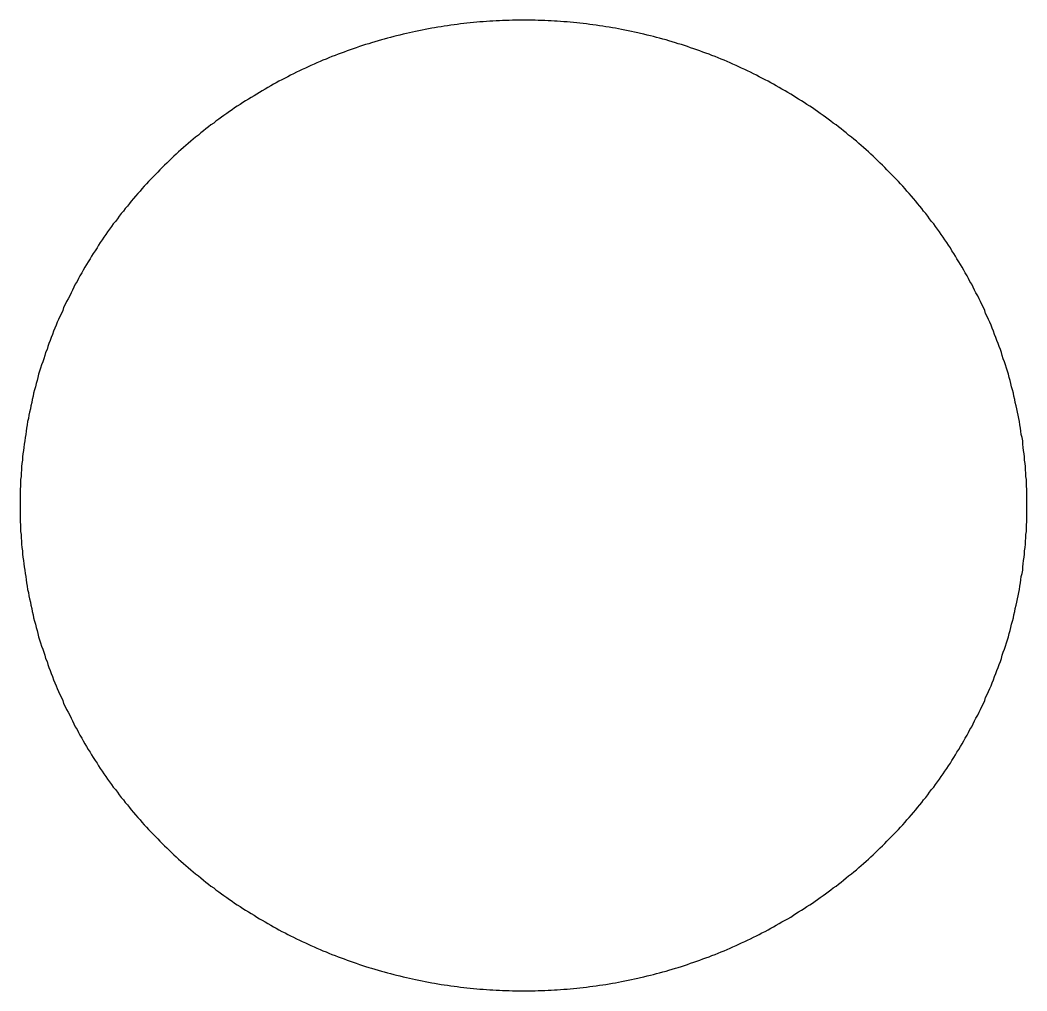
# Model space of a CAD drawing. Extents: x 4511820 to 5180432, y -1526536 to -944957.
# Drawn here: x 5013706.24 to 5013724.43, y -1423206.76 to -1423189.23 of the extents above; entities that cross this region are included whole.
import ezdxf

# ---------------------------------------------------------------- set-up
doc = ezdxf.new("R2010")
doc.units = 0
doc.header["$MEASUREMENT"] = 0
doc.layers.add('Z-Kúrenie', color=101, linetype='CONTINUOUS')

msp = doc.modelspace()

# ---------------------------------------------------------------- linework, layer by layer
at = {"layer": 'Z-Kúrenie'}
for points in [[(5013724.432, -1423197.993, 0), (5013724.432, -1423197.934, 0), (5013724.432, -1423197.876, 0), (5013724.432, -1423197.817, 0), (5013724.432, -1423197.759, 0), (5013724.432, -1423197.7, 0), (5013724.423, -1423197.642, 0), (5013724.423, -1423197.583, 0), (5013724.423, -1423197.525, 0), (5013724.415, -1423197.467, 0), (5013724.415, -1423197.408, 0), (5013724.407, -1423197.35, 0), (5013724.407, -1423197.291, 0), (5013724.398, -1423197.233, 0), (5013724.39, -1423197.175, 0), (5013724.39, -1423197.116, 0), (5013724.381, -1423197.058, 0), (5013724.373, -1423197, 0), (5013724.365, -1423196.942, 0), (5013724.356, -1423196.883, 0), (5013724.356, -1423196.825, 0), (5013724.348, -1423196.767, 0), (5013724.331, -1423196.709, 0), (5013724.323, -1423196.651, 0), (5013724.315, -1423196.594, 0), (5013724.306, -1423196.536, 0), (5013724.298, -1423196.478, 0), (5013724.289, -1423196.42, 0), (5013724.273, -1423196.363, 0), (5013724.264, -1423196.305, 0), (5013724.248, -1423196.248, 0), (5013724.239, -1423196.19, 0), (5013724.222, -1423196.133, 0), (5013724.214, -1423196.076, 0), (5013724.197, -1423196.019, 0), (5013724.189, -1423195.962, 0), (5013724.172, -1423195.905, 0), (5013724.156, -1423195.848, 0), (5013724.139, -1423195.791, 0), (5013724.13, -1423195.735, 0), (5013724.114, -1423195.678, 0), (5013724.097, -1423195.622, 0), (5013724.08, -1423195.566, 0), (5013724.063, -1423195.51, 0), (5013724.047, -1423195.454, 0), (5013724.03, -1423195.398, 0), (5013724.005, -1423195.342, 0), (5013723.988, -1423195.286, 0), (5013723.971, -1423195.231, 0), (5013723.955, -1423195.176, 0), (5013723.93, -1423195.12, 0), (5013723.913, -1423195.065, 0), (5013723.888, -1423195.01, 0), (5013723.871, -1423194.956, 0), (5013723.846, -1423194.901, 0), (5013723.829, -1423194.846, 0), (5013723.804, -1423194.792, 0), (5013723.787, -1423194.738, 0), (5013723.762, -1423194.684, 0), (5013723.737, -1423194.63, 0), (5013723.712, -1423194.576, 0), (5013723.687, -1423194.523, 0), (5013723.67, -1423194.469, 0), (5013723.645, -1423194.416, 0), (5013723.62, -1423194.363, 0), (5013723.595, -1423194.31, 0), (5013723.57, -1423194.257, 0), (5013723.545, -1423194.205, 0), (5013723.511, -1423194.152, 0), (5013723.486, -1423194.1, 0), (5013723.461, -1423194.048, 0), (5013723.436, -1423193.996, 0), (5013723.402, -1423193.945, 0), (5013723.377, -1423193.893, 0), (5013723.352, -1423193.842, 0), (5013723.319, -1423193.791, 0), (5013723.294, -1423193.74, 0), (5013723.26, -1423193.689, 0), (5013723.235, -1423193.639, 0), (5013723.201, -1423193.589, 0), (5013723.168, -1423193.539, 0), (5013723.143, -1423193.489, 0), (5013723.109, -1423193.439, 0), (5013723.076, -1423193.39, 0), (5013723.051, -1423193.34, 0), (5013723.017, -1423193.291, 0), (5013722.984, -1423193.243, 0), (5013722.95, -1423193.194, 0), (5013722.917, -1423193.146, 0), (5013722.883, -1423193.098, 0), (5013722.85, -1423193.05, 0), (5013722.817, -1423193.002, 0), (5013722.783, -1423192.954, 0), (5013722.75, -1423192.907, 0), (5013722.708, -1423192.86, 0), (5013722.674, -1423192.813, 0), (5013722.641, -1423192.767, 0), (5013722.607, -1423192.721, 0), (5013722.565, -1423192.675, 0), (5013722.532, -1423192.629, 0), (5013722.499, -1423192.583, 0), (5013722.457, -1423192.538, 0), (5013722.423, -1423192.493, 0), (5013722.381, -1423192.448, 0), (5013722.348, -1423192.403, 0), (5013722.306, -1423192.359, 0), (5013722.264, -1423192.315, 0), (5013722.231, -1423192.271, 0), (5013722.189, -1423192.227, 0), (5013722.147, -1423192.184, 0), (5013722.114, -1423192.141, 0), (5013722.072, -1423192.098, 0), (5013722.03, -1423192.056, 0), (5013721.988, -1423192.014, 0), (5013721.946, -1423191.972, 0), (5013721.904, -1423191.93, 0), (5013721.863, -1423191.888, 0), (5013721.821, -1423191.847, 0), (5013721.779, -1423191.806, 0), (5013721.737, -1423191.766, 0), (5013721.695, -1423191.725, 0), (5013721.653, -1423191.685, 0), (5013721.611, -1423191.646, 0), (5013721.57, -1423191.606, 0), (5013721.528, -1423191.567, 0), (5013721.478, -1423191.528, 0), (5013721.436, -1423191.489, 0), (5013721.394, -1423191.451, 0), (5013721.352, -1423191.413, 0), (5013721.302, -1423191.375, 0), (5013721.26, -1423191.338, 0), (5013721.21, -1423191.301, 0), (5013721.168, -1423191.264, 0), (5013721.118, -1423191.227, 0), (5013721.076, -1423191.191, 0), (5013721.026, -1423191.155, 0), (5013720.984, -1423191.119, 0), (5013720.934, -1423191.084, 0), (5013720.892, -1423191.049, 0), (5013720.842, -1423191.014, 0), (5013720.791, -1423190.98, 0), (5013720.75, -1423190.945, 0), (5013720.699, -1423190.912, 0), (5013720.649, -1423190.878, 0), (5013720.607, -1423190.845, 0), (5013720.557, -1423190.812, 0), (5013720.507, -1423190.779, 0), (5013720.457, -1423190.747, 0), (5013720.406, -1423190.715, 0), (5013720.356, -1423190.683, 0), (5013720.306, -1423190.652, 0), (5013720.256, -1423190.621, 0), (5013720.214, -1423190.59, 0), (5013720.164, -1423190.56, 0), (5013720.113, -1423190.53, 0), (5013720.063, -1423190.5, 0), (5013720.005, -1423190.47, 0), (5013719.954, -1423190.441, 0), (5013719.904, -1423190.412, 0), (5013719.854, -1423190.384, 0), (5013719.804, -1423190.356, 0), (5013719.754, -1423190.328, 0), (5013719.703, -1423190.301, 0), (5013719.645, -1423190.273, 0), (5013719.595, -1423190.247, 0), (5013719.544, -1423190.22, 0), (5013719.494, -1423190.194, 0), (5013719.436, -1423190.168, 0), (5013719.385, -1423190.143, 0), (5013719.335, -1423190.118, 0), (5013719.277, -1423190.093, 0), (5013719.226, -1423190.068, 0), (5013719.176, -1423190.044, 0), (5013719.118, -1423190.02, 0), (5013719.067, -1423189.997, 0), (5013719.017, -1423189.974, 0), (5013718.959, -1423189.951, 0), (5013718.908, -1423189.929, 0), (5013718.85, -1423189.906, 0), (5013718.8, -1423189.885, 0), (5013718.741, -1423189.863, 0), (5013718.691, -1423189.842, 0), (5013718.632, -1423189.822, 0), (5013718.574, -1423189.801, 0), (5013718.523, -1423189.781, 0), (5013718.465, -1423189.761, 0), (5013718.415, -1423189.742, 0), (5013718.356, -1423189.723, 0), (5013718.298, -1423189.704, 0), (5013718.247, -1423189.686, 0), (5013718.189, -1423189.668, 0), (5013718.13, -1423189.651, 0), (5013718.08, -1423189.633, 0), (5013718.021, -1423189.616, 0), (5013717.963, -1423189.6, 0), (5013717.913, -1423189.584, 0), (5013717.854, -1423189.568, 0), (5013717.795, -1423189.552, 0), (5013717.737, -1423189.537, 0), (5013717.687, -1423189.522, 0), (5013717.628, -1423189.508, 0), (5013717.569, -1423189.494, 0), (5013717.511, -1423189.48, 0), (5013717.452, -1423189.467, 0), (5013717.402, -1423189.454, 0), (5013717.344, -1423189.441, 0), (5013717.285, -1423189.429, 0), (5013717.226, -1423189.417, 0), (5013717.168, -1423189.405, 0), (5013717.109, -1423189.394, 0), (5013717.051, -1423189.383, 0), (5013717, -1423189.373, 0), (5013716.942, -1423189.363, 0), (5013716.883, -1423189.353, 0), (5013716.825, -1423189.344, 0), (5013716.766, -1423189.334, 0), (5013716.707, -1423189.326, 0), (5013716.649, -1423189.317, 0), (5013716.59, -1423189.309, 0), (5013716.532, -1423189.302, 0), (5013716.473, -1423189.295, 0), (5013716.415, -1423189.288, 0), (5013716.356, -1423189.281, 0), (5013716.297, -1423189.275, 0), (5013716.239, -1423189.269, 0), (5013716.18, -1423189.264, 0), (5013716.122, -1423189.259, 0), (5013716.063, -1423189.254, 0), (5013716.005, -1423189.25, 0), (5013715.946, -1423189.246, 0), (5013715.896, -1423189.242, 0), (5013715.837, -1423189.239, 0), (5013715.779, -1423189.236, 0), (5013715.72, -1423189.233, 0), (5013715.661, -1423189.231, 0), (5013715.603, -1423189.229, 0), (5013715.544, -1423189.228, 0), (5013715.486, -1423189.227, 0), (5013715.427, -1423189.226, 0), (5013715.369, -1423189.226, 0), (5013715.31, -1423189.226, 0), (5013715.251, -1423189.226, 0), (5013715.193, -1423189.227, 0), (5013715.134, -1423189.228, 0), (5013715.076, -1423189.229, 0), (5013715.017, -1423189.231, 0), (5013714.958, -1423189.233, 0), (5013714.9, -1423189.236, 0), (5013714.841, -1423189.239, 0), (5013714.783, -1423189.242, 0), (5013714.724, -1423189.246, 0), (5013714.666, -1423189.25, 0), (5013714.607, -1423189.254, 0), (5013714.548, -1423189.259, 0), (5013714.49, -1423189.264, 0), (5013714.431, -1423189.269, 0), (5013714.373, -1423189.275, 0), (5013714.314, -1423189.281, 0), (5013714.256, -1423189.288, 0), (5013714.197, -1423189.295, 0), (5013714.138, -1423189.302, 0), (5013714.08, -1423189.309, 0), (5013714.021, -1423189.317, 0), (5013713.963, -1423189.326, 0), (5013713.904, -1423189.334, 0), (5013713.845, -1423189.344, 0), (5013713.787, -1423189.353, 0), (5013713.728, -1423189.363, 0), (5013713.678, -1423189.373, 0), (5013713.62, -1423189.383, 0), (5013713.561, -1423189.394, 0), (5013713.502, -1423189.405, 0), (5013713.444, -1423189.417, 0), (5013713.385, -1423189.429, 0), (5013713.327, -1423189.441, 0), (5013713.276, -1423189.454, 0), (5013713.218, -1423189.467, 0), (5013713.159, -1423189.48, 0), (5013713.101, -1423189.494, 0), (5013713.042, -1423189.508, 0), (5013712.992, -1423189.522, 0), (5013712.933, -1423189.537, 0), (5013712.875, -1423189.552, 0), (5013712.816, -1423189.568, 0), (5013712.766, -1423189.584, 0), (5013712.707, -1423189.6, 0), (5013712.649, -1423189.616, 0), (5013712.59, -1423189.633, 0), (5013712.54, -1423189.651, 0), (5013712.481, -1423189.668, 0), (5013712.423, -1423189.686, 0), (5013712.373, -1423189.704, 0), (5013712.314, -1423189.723, 0), (5013712.255, -1423189.742, 0), (5013712.205, -1423189.761, 0), (5013712.147, -1423189.781, 0), (5013712.096, -1423189.801, 0), (5013712.038, -1423189.822, 0), (5013711.988, -1423189.842, 0), (5013711.929, -1423189.863, 0), (5013711.87, -1423189.885, 0), (5013711.82, -1423189.906, 0), (5013711.77, -1423189.929, 0), (5013711.711, -1423189.951, 0), (5013711.661, -1423189.974, 0), (5013711.603, -1423189.997, 0), (5013711.552, -1423190.02, 0), (5013711.494, -1423190.044, 0), (5013711.444, -1423190.068, 0), (5013711.393, -1423190.093, 0), (5013711.335, -1423190.118, 0), (5013711.285, -1423190.143, 0), (5013711.234, -1423190.168, 0), (5013711.176, -1423190.194, 0), (5013711.126, -1423190.22, 0), (5013711.075, -1423190.247, 0), (5013711.025, -1423190.273, 0), (5013710.967, -1423190.301, 0), (5013710.916, -1423190.328, 0), (5013710.866, -1423190.356, 0), (5013710.816, -1423190.384, 0), (5013710.766, -1423190.412, 0), (5013710.716, -1423190.441, 0), (5013710.665, -1423190.47, 0), (5013710.615, -1423190.5, 0), (5013710.565, -1423190.53, 0), (5013710.515, -1423190.56, 0), (5013710.465, -1423190.59, 0), (5013710.414, -1423190.621, 0), (5013710.364, -1423190.652, 0), (5013710.314, -1423190.683, 0), (5013710.264, -1423190.715, 0), (5013710.214, -1423190.747, 0), (5013710.163, -1423190.779, 0), (5013710.113, -1423190.812, 0), (5013710.071, -1423190.845, 0), (5013710.021, -1423190.878, 0), (5013709.971, -1423190.912, 0), (5013709.921, -1423190.945, 0), (5013709.879, -1423190.98, 0), (5013709.829, -1423191.014, 0), (5013709.778, -1423191.049, 0), (5013709.736, -1423191.084, 0), (5013709.686, -1423191.119, 0), (5013709.644, -1423191.155, 0), (5013709.594, -1423191.191, 0), (5013709.552, -1423191.227, 0), (5013709.502, -1423191.264, 0), (5013709.46, -1423191.301, 0), (5013709.41, -1423191.338, 0), (5013709.368, -1423191.375, 0), (5013709.326, -1423191.413, 0), (5013709.276, -1423191.451, 0), (5013709.234, -1423191.489, 0), (5013709.193, -1423191.528, 0), (5013709.142, -1423191.567, 0), (5013709.1, -1423191.606, 0), (5013709.059, -1423191.646, 0), (5013709.017, -1423191.685, 0), (5013708.975, -1423191.725, 0), (5013708.933, -1423191.766, 0), (5013708.891, -1423191.806, 0), (5013708.849, -1423191.847, 0), (5013708.808, -1423191.888, 0), (5013708.766, -1423191.93, 0), (5013708.724, -1423191.972, 0), (5013708.682, -1423192.014, 0), (5013708.64, -1423192.056, 0), (5013708.598, -1423192.098, 0), (5013708.557, -1423192.141, 0), (5013708.523, -1423192.184, 0), (5013708.481, -1423192.227, 0), (5013708.439, -1423192.271, 0), (5013708.406, -1423192.315, 0), (5013708.364, -1423192.359, 0), (5013708.322, -1423192.403, 0), (5013708.289, -1423192.448, 0), (5013708.247, -1423192.493, 0), (5013708.213, -1423192.538, 0), (5013708.18, -1423192.583, 0), (5013708.138, -1423192.629, 0), (5013708.105, -1423192.675, 0), (5013708.063, -1423192.721, 0), (5013708.029, -1423192.767, 0), (5013707.996, -1423192.813, 0), (5013707.962, -1423192.86, 0), (5013707.921, -1423192.907, 0), (5013707.887, -1423192.954, 0), (5013707.854, -1423193.002, 0), (5013707.82, -1423193.05, 0), (5013707.787, -1423193.098, 0), (5013707.753, -1423193.146, 0), (5013707.72, -1423193.194, 0), (5013707.686, -1423193.243, 0), (5013707.653, -1423193.291, 0), (5013707.628, -1423193.34, 0), (5013707.594, -1423193.39, 0), (5013707.561, -1423193.439, 0), (5013707.527, -1423193.489, 0), (5013707.502, -1423193.539, 0), (5013707.469, -1423193.589, 0), (5013707.435, -1423193.639, 0), (5013707.41, -1423193.689, 0), (5013707.377, -1423193.74, 0), (5013707.351, -1423193.791, 0), (5013707.318, -1423193.842, 0), (5013707.293, -1423193.893, 0), (5013707.268, -1423193.945, 0), (5013707.234, -1423193.996, 0), (5013707.209, -1423194.048, 0), (5013707.184, -1423194.1, 0), (5013707.159, -1423194.152, 0), (5013707.134, -1423194.205, 0), (5013707.109, -1423194.257, 0), (5013707.075, -1423194.31, 0), (5013707.05, -1423194.363, 0), (5013707.025, -1423194.416, 0), (5013707.008, -1423194.469, 0), (5013706.983, -1423194.523, 0), (5013706.958, -1423194.576, 0), (5013706.933, -1423194.63, 0), (5013706.908, -1423194.684, 0), (5013706.891, -1423194.738, 0), (5013706.866, -1423194.792, 0), (5013706.841, -1423194.846, 0), (5013706.824, -1423194.901, 0), (5013706.799, -1423194.956, 0), (5013706.782, -1423195.01, 0), (5013706.757, -1423195.065, 0), (5013706.741, -1423195.12, 0), (5013706.724, -1423195.176, 0), (5013706.699, -1423195.231, 0), (5013706.682, -1423195.286, 0), (5013706.665, -1423195.342, 0), (5013706.648, -1423195.398, 0), (5013706.623, -1423195.454, 0), (5013706.607, -1423195.51, 0), (5013706.59, -1423195.566, 0), (5013706.573, -1423195.622, 0), (5013706.556, -1423195.678, 0), (5013706.548, -1423195.735, 0), (5013706.531, -1423195.791, 0), (5013706.515, -1423195.848, 0), (5013706.498, -1423195.905, 0), (5013706.481, -1423195.962, 0), (5013706.473, -1423196.019, 0), (5013706.456, -1423196.076, 0), (5013706.448, -1423196.133, 0), (5013706.431, -1423196.19, 0), (5013706.423, -1423196.248, 0), (5013706.406, -1423196.305, 0), (5013706.397, -1423196.363, 0), (5013706.389, -1423196.42, 0), (5013706.372, -1423196.478, 0), (5013706.364, -1423196.536, 0), (5013706.356, -1423196.594, 0), (5013706.347, -1423196.651, 0), (5013706.339, -1423196.709, 0), (5013706.33, -1423196.767, 0), (5013706.322, -1423196.825, 0), (5013706.314, -1423196.883, 0), (5013706.305, -1423196.942, 0), (5013706.297, -1423197, 0), (5013706.289, -1423197.058, 0), (5013706.28, -1423197.116, 0), (5013706.28, -1423197.175, 0), (5013706.272, -1423197.233, 0), (5013706.264, -1423197.291, 0), (5013706.264, -1423197.35, 0), (5013706.255, -1423197.408, 0), (5013706.255, -1423197.467, 0), (5013706.247, -1423197.525, 0), (5013706.247, -1423197.583, 0), (5013706.247, -1423197.642, 0), (5013706.238, -1423197.7, 0), (5013706.238, -1423197.759, 0), (5013706.238, -1423197.817, 0), (5013706.238, -1423197.876, 0), (5013706.238, -1423197.934, 0), (5013706.238, -1423197.993, 0)], [(5013706.238, -1423197.993, 0), (5013706.238, -1423198.051, 0), (5013706.238, -1423198.109, 0), (5013706.238, -1423198.168, 0), (5013706.238, -1423198.226, 0), (5013706.238, -1423198.285, 0), (5013706.247, -1423198.343, 0), (5013706.247, -1423198.402, 0), (5013706.247, -1423198.46, 0), (5013706.255, -1423198.519, 0), (5013706.255, -1423198.577, 0), (5013706.264, -1423198.635, 0), (5013706.264, -1423198.694, 0), (5013706.272, -1423198.752, 0), (5013706.28, -1423198.811, 0), (5013706.28, -1423198.869, 0), (5013706.289, -1423198.927, 0), (5013706.297, -1423198.985, 0), (5013706.305, -1423199.044, 0), (5013706.314, -1423199.102, 0), (5013706.322, -1423199.16, 0), (5013706.33, -1423199.218, 0), (5013706.339, -1423199.276, 0), (5013706.347, -1423199.334, 0), (5013706.356, -1423199.392, 0), (5013706.364, -1423199.449, 0), (5013706.372, -1423199.507, 0), (5013706.389, -1423199.565, 0), (5013706.397, -1423199.623, 0), (5013706.406, -1423199.68, 0), (5013706.423, -1423199.737, 0), (5013706.431, -1423199.795, 0), (5013706.448, -1423199.852, 0), (5013706.456, -1423199.909, 0), (5013706.473, -1423199.966, 0), (5013706.481, -1423200.023, 0), (5013706.498, -1423200.08, 0), (5013706.515, -1423200.137, 0), (5013706.531, -1423200.194, 0), (5013706.548, -1423200.25, 0), (5013706.556, -1423200.307, 0), (5013706.573, -1423200.363, 0), (5013706.59, -1423200.419, 0), (5013706.607, -1423200.476, 0), (5013706.623, -1423200.532, 0), (5013706.648, -1423200.587, 0), (5013706.665, -1423200.643, 0), (5013706.682, -1423200.699, 0), (5013706.699, -1423200.754, 0), (5013706.724, -1423200.81, 0), (5013706.741, -1423200.865, 0), (5013706.757, -1423200.92, 0), (5013706.782, -1423200.975, 0), (5013706.799, -1423201.03, 0), (5013706.824, -1423201.084, 0), (5013706.841, -1423201.139, 0), (5013706.866, -1423201.193, 0), (5013706.891, -1423201.247, 0), (5013706.908, -1423201.301, 0), (5013706.933, -1423201.355, 0), (5013706.958, -1423201.409, 0), (5013706.983, -1423201.463, 0), (5013707.008, -1423201.516, 0), (5013707.025, -1423201.569, 0), (5013707.05, -1423201.622, 0), (5013707.075, -1423201.675, 0), (5013707.109, -1423201.728, 0), (5013707.134, -1423201.78, 0), (5013707.159, -1423201.833, 0), (5013707.184, -1423201.885, 0), (5013707.209, -1423201.937, 0), (5013707.234, -1423201.989, 0), (5013707.268, -1423202.04, 0), (5013707.293, -1423202.092, 0), (5013707.318, -1423202.143, 0), (5013707.351, -1423202.194, 0), (5013707.377, -1423202.245, 0), (5013707.41, -1423202.296, 0), (5013707.435, -1423202.346, 0), (5013707.469, -1423202.397, 0), (5013707.502, -1423202.447, 0), (5013707.527, -1423202.496, 0), (5013707.561, -1423202.546, 0), (5013707.594, -1423202.596, 0), (5013707.628, -1423202.645, 0), (5013707.653, -1423202.694, 0), (5013707.686, -1423202.743, 0), (5013707.72, -1423202.791, 0), (5013707.753, -1423202.84, 0), (5013707.787, -1423202.888, 0), (5013707.82, -1423202.936, 0), (5013707.854, -1423202.983, 0), (5013707.887, -1423203.031, 0), (5013707.921, -1423203.078, 0), (5013707.962, -1423203.125, 0), (5013707.996, -1423203.172, 0), (5013708.029, -1423203.218, 0), (5013708.063, -1423203.265, 0), (5013708.105, -1423203.311, 0), (5013708.138, -1423203.356, 0), (5013708.18, -1423203.402, 0), (5013708.213, -1423203.447, 0), (5013708.247, -1423203.492, 0), (5013708.289, -1423203.537, 0), (5013708.322, -1423203.582, 0), (5013708.364, -1423203.626, 0), (5013708.406, -1423203.67, 0), (5013708.439, -1423203.714, 0), (5013708.481, -1423203.758, 0), (5013708.523, -1423203.801, 0), (5013708.557, -1423203.844, 0), (5013708.598, -1423203.887, 0), (5013708.64, -1423203.929, 0), (5013708.682, -1423203.972, 0), (5013708.724, -1423204.014, 0), (5013708.766, -1423204.055, 0), (5013708.808, -1423204.097, 0), (5013708.849, -1423204.138, 0), (5013708.891, -1423204.179, 0), (5013708.933, -1423204.219, 0), (5013708.975, -1423204.26, 0), (5013709.017, -1423204.3, 0), (5013709.059, -1423204.34, 0), (5013709.1, -1423204.379, 0), (5013709.142, -1423204.418, 0), (5013709.193, -1423204.457, 0), (5013709.234, -1423204.496, 0), (5013709.276, -1423204.534, 0), (5013709.326, -1423204.572, 0), (5013709.368, -1423204.61, 0), (5013709.41, -1423204.647, 0), (5013709.46, -1423204.684, 0), (5013709.502, -1423204.721, 0), (5013709.552, -1423204.758, 0), (5013709.594, -1423204.794, 0), (5013709.644, -1423204.83, 0), (5013709.686, -1423204.866, 0), (5013709.736, -1423204.901, 0), (5013709.778, -1423204.936, 0), (5013709.829, -1423204.971, 0), (5013709.879, -1423205.006, 0), (5013709.921, -1423205.04, 0), (5013709.971, -1423205.074, 0), (5013710.021, -1423205.107, 0), (5013710.071, -1423205.14, 0), (5013710.113, -1423205.173, 0), (5013710.163, -1423205.206, 0), (5013710.214, -1423205.238, 0), (5013710.264, -1423205.27, 0), (5013710.314, -1423205.302, 0), (5013710.364, -1423205.333, 0), (5013710.414, -1423205.364, 0), (5013710.465, -1423205.395, 0), (5013710.515, -1423205.426, 0), (5013710.565, -1423205.456, 0), (5013710.615, -1423205.485, 0), (5013710.665, -1423205.515, 0), (5013710.716, -1423205.544, 0), (5013710.766, -1423205.573, 0), (5013710.816, -1423205.601, 0), (5013710.866, -1423205.629, 0), (5013710.916, -1423205.657, 0), (5013710.967, -1423205.685, 0), (5013711.025, -1423205.712, 0), (5013711.075, -1423205.739, 0), (5013711.126, -1423205.765, 0), (5013711.176, -1423205.791, 0), (5013711.234, -1423205.817, 0), (5013711.285, -1423205.842, 0), (5013711.335, -1423205.868, 0), (5013711.393, -1423205.892, 0), (5013711.444, -1423205.917, 0), (5013711.494, -1423205.941, 0), (5013711.552, -1423205.965, 0), (5013711.603, -1423205.988, 0), (5013711.661, -1423206.011, 0), (5013711.711, -1423206.034, 0), (5013711.77, -1423206.057, 0), (5013711.82, -1423206.079, 0), (5013711.87, -1423206.101, 0), (5013711.929, -1423206.122, 0), (5013711.988, -1423206.143, 0), (5013712.038, -1423206.164, 0), (5013712.096, -1423206.184, 0), (5013712.147, -1423206.204, 0), (5013712.205, -1423206.224, 0), (5013712.255, -1423206.243, 0), (5013712.314, -1423206.262, 0), (5013712.373, -1423206.281, 0), (5013712.423, -1423206.299, 0), (5013712.481, -1423206.317, 0), (5013712.54, -1423206.335, 0), (5013712.59, -1423206.352, 0), (5013712.649, -1423206.369, 0), (5013712.707, -1423206.385, 0), (5013712.766, -1423206.402, 0), (5013712.816, -1423206.417, 0), (5013712.875, -1423206.433, 0), (5013712.933, -1423206.448, 0), (5013712.992, -1423206.463, 0), (5013713.042, -1423206.477, 0), (5013713.101, -1423206.491, 0), (5013713.159, -1423206.505, 0), (5013713.218, -1423206.518, 0), (5013713.276, -1423206.531, 0), (5013713.327, -1423206.544, 0), (5013713.385, -1423206.556, 0), (5013713.444, -1423206.568, 0), (5013713.502, -1423206.58, 0), (5013713.561, -1423206.591, 0), (5013713.62, -1423206.602, 0), (5013713.678, -1423206.612, 0), (5013713.728, -1423206.622, 0), (5013713.787, -1423206.632, 0), (5013713.845, -1423206.642, 0), (5013713.904, -1423206.651, 0), (5013713.963, -1423206.659, 0), (5013714.021, -1423206.668, 0), (5013714.08, -1423206.676, 0), (5013714.138, -1423206.683, 0), (5013714.197, -1423206.691, 0), (5013714.256, -1423206.697, 0), (5013714.314, -1423206.704, 0), (5013714.373, -1423206.71, 0), (5013714.431, -1423206.716, 0), (5013714.49, -1423206.721, 0), (5013714.548, -1423206.727, 0), (5013714.607, -1423206.731, 0), (5013714.666, -1423206.736, 0), (5013714.724, -1423206.74, 0), (5013714.783, -1423206.743, 0), (5013714.841, -1423206.747, 0), (5013714.9, -1423206.749, 0), (5013714.958, -1423206.752, 0), (5013715.017, -1423206.754, 0), (5013715.076, -1423206.756, 0), (5013715.134, -1423206.757, 0), (5013715.193, -1423206.759, 0), (5013715.251, -1423206.759, 0), (5013715.31, -1423206.76, 0), (5013715.369, -1423206.76, 0), (5013715.427, -1423206.759, 0), (5013715.486, -1423206.759, 0), (5013715.544, -1423206.757, 0), (5013715.603, -1423206.756, 0), (5013715.661, -1423206.754, 0), (5013715.72, -1423206.752, 0), (5013715.779, -1423206.749, 0), (5013715.837, -1423206.747, 0), (5013715.896, -1423206.743, 0), (5013715.946, -1423206.74, 0), (5013716.005, -1423206.736, 0), (5013716.063, -1423206.731, 0), (5013716.122, -1423206.727, 0), (5013716.18, -1423206.721, 0), (5013716.239, -1423206.716, 0), (5013716.297, -1423206.71, 0), (5013716.356, -1423206.704, 0), (5013716.415, -1423206.697, 0), (5013716.473, -1423206.691, 0), (5013716.532, -1423206.683, 0), (5013716.59, -1423206.676, 0), (5013716.649, -1423206.668, 0), (5013716.707, -1423206.659, 0), (5013716.766, -1423206.651, 0), (5013716.825, -1423206.642, 0), (5013716.883, -1423206.632, 0), (5013716.942, -1423206.622, 0), (5013717, -1423206.612, 0), (5013717.051, -1423206.602, 0), (5013717.109, -1423206.591, 0), (5013717.168, -1423206.58, 0), (5013717.226, -1423206.568, 0), (5013717.285, -1423206.556, 0), (5013717.344, -1423206.544, 0), (5013717.402, -1423206.531, 0), (5013717.452, -1423206.518, 0), (5013717.511, -1423206.505, 0), (5013717.569, -1423206.491, 0), (5013717.628, -1423206.477, 0), (5013717.687, -1423206.463, 0), (5013717.737, -1423206.448, 0), (5013717.795, -1423206.433, 0), (5013717.854, -1423206.417, 0), (5013717.913, -1423206.402, 0), (5013717.963, -1423206.385, 0), (5013718.021, -1423206.369, 0), (5013718.08, -1423206.352, 0), (5013718.13, -1423206.335, 0), (5013718.189, -1423206.317, 0), (5013718.247, -1423206.299, 0), (5013718.298, -1423206.281, 0), (5013718.356, -1423206.262, 0), (5013718.415, -1423206.243, 0), (5013718.465, -1423206.224, 0), (5013718.523, -1423206.204, 0), (5013718.574, -1423206.184, 0), (5013718.632, -1423206.164, 0), (5013718.691, -1423206.143, 0), (5013718.741, -1423206.122, 0), (5013718.8, -1423206.101, 0), (5013718.85, -1423206.079, 0), (5013718.908, -1423206.057, 0), (5013718.959, -1423206.034, 0), (5013719.017, -1423206.011, 0), (5013719.067, -1423205.988, 0), (5013719.118, -1423205.965, 0), (5013719.176, -1423205.941, 0), (5013719.226, -1423205.917, 0), (5013719.277, -1423205.892, 0), (5013719.335, -1423205.868, 0), (5013719.385, -1423205.842, 0), (5013719.436, -1423205.817, 0), (5013719.494, -1423205.791, 0), (5013719.544, -1423205.765, 0), (5013719.595, -1423205.739, 0), (5013719.645, -1423205.712, 0), (5013719.703, -1423205.685, 0), (5013719.754, -1423205.657, 0), (5013719.804, -1423205.629, 0), (5013719.854, -1423205.601, 0), (5013719.904, -1423205.573, 0), (5013719.954, -1423205.544, 0), (5013720.005, -1423205.515, 0), (5013720.063, -1423205.485, 0), (5013720.113, -1423205.456, 0), (5013720.164, -1423205.426, 0), (5013720.214, -1423205.395, 0), (5013720.256, -1423205.364, 0), (5013720.306, -1423205.333, 0), (5013720.356, -1423205.302, 0), (5013720.406, -1423205.27, 0), (5013720.457, -1423205.238, 0), (5013720.507, -1423205.206, 0), (5013720.557, -1423205.173, 0), (5013720.607, -1423205.14, 0), (5013720.649, -1423205.107, 0), (5013720.699, -1423205.074, 0), (5013720.75, -1423205.04, 0), (5013720.791, -1423205.006, 0), (5013720.842, -1423204.971, 0), (5013720.892, -1423204.936, 0), (5013720.934, -1423204.901, 0), (5013720.984, -1423204.866, 0), (5013721.026, -1423204.83, 0), (5013721.076, -1423204.794, 0), (5013721.118, -1423204.758, 0), (5013721.168, -1423204.721, 0), (5013721.21, -1423204.684, 0), (5013721.26, -1423204.647, 0), (5013721.302, -1423204.61, 0), (5013721.352, -1423204.572, 0), (5013721.394, -1423204.534, 0), (5013721.436, -1423204.496, 0), (5013721.478, -1423204.457, 0), (5013721.528, -1423204.418, 0), (5013721.57, -1423204.379, 0), (5013721.611, -1423204.34, 0), (5013721.653, -1423204.3, 0), (5013721.695, -1423204.26, 0), (5013721.737, -1423204.219, 0), (5013721.779, -1423204.179, 0), (5013721.821, -1423204.138, 0), (5013721.863, -1423204.097, 0), (5013721.904, -1423204.055, 0), (5013721.946, -1423204.014, 0), (5013721.988, -1423203.972, 0), (5013722.03, -1423203.929, 0), (5013722.072, -1423203.887, 0), (5013722.114, -1423203.844, 0), (5013722.147, -1423203.801, 0), (5013722.189, -1423203.758, 0), (5013722.231, -1423203.714, 0), (5013722.264, -1423203.67, 0), (5013722.306, -1423203.626, 0), (5013722.348, -1423203.582, 0), (5013722.381, -1423203.537, 0), (5013722.423, -1423203.492, 0), (5013722.457, -1423203.447, 0), (5013722.499, -1423203.402, 0), (5013722.532, -1423203.356, 0), (5013722.565, -1423203.311, 0), (5013722.607, -1423203.265, 0), (5013722.641, -1423203.218, 0), (5013722.674, -1423203.172, 0), (5013722.708, -1423203.125, 0), (5013722.75, -1423203.078, 0), (5013722.783, -1423203.031, 0), (5013722.817, -1423202.983, 0), (5013722.85, -1423202.936, 0), (5013722.883, -1423202.888, 0), (5013722.917, -1423202.84, 0), (5013722.95, -1423202.791, 0), (5013722.984, -1423202.743, 0), (5013723.017, -1423202.694, 0), (5013723.051, -1423202.645, 0), (5013723.076, -1423202.596, 0), (5013723.109, -1423202.546, 0), (5013723.143, -1423202.496, 0), (5013723.168, -1423202.447, 0), (5013723.201, -1423202.397, 0), (5013723.235, -1423202.346, 0), (5013723.26, -1423202.296, 0), (5013723.294, -1423202.245, 0), (5013723.319, -1423202.194, 0), (5013723.352, -1423202.143, 0), (5013723.377, -1423202.092, 0), (5013723.402, -1423202.04, 0), (5013723.436, -1423201.989, 0), (5013723.461, -1423201.937, 0), (5013723.486, -1423201.885, 0), (5013723.511, -1423201.833, 0), (5013723.545, -1423201.78, 0), (5013723.57, -1423201.728, 0), (5013723.595, -1423201.675, 0), (5013723.62, -1423201.622, 0), (5013723.645, -1423201.569, 0), (5013723.67, -1423201.516, 0), (5013723.687, -1423201.463, 0), (5013723.712, -1423201.409, 0), (5013723.737, -1423201.355, 0), (5013723.762, -1423201.301, 0), (5013723.787, -1423201.247, 0), (5013723.804, -1423201.193, 0), (5013723.829, -1423201.139, 0), (5013723.846, -1423201.084, 0), (5013723.871, -1423201.03, 0), (5013723.888, -1423200.975, 0), (5013723.913, -1423200.92, 0), (5013723.93, -1423200.865, 0), (5013723.955, -1423200.81, 0), (5013723.971, -1423200.754, 0), (5013723.988, -1423200.699, 0), (5013724.005, -1423200.643, 0), (5013724.03, -1423200.587, 0), (5013724.047, -1423200.532, 0), (5013724.063, -1423200.476, 0), (5013724.08, -1423200.419, 0), (5013724.097, -1423200.363, 0), (5013724.114, -1423200.307, 0), (5013724.13, -1423200.25, 0), (5013724.139, -1423200.194, 0), (5013724.156, -1423200.137, 0), (5013724.172, -1423200.08, 0), (5013724.189, -1423200.023, 0), (5013724.197, -1423199.966, 0), (5013724.214, -1423199.909, 0), (5013724.222, -1423199.852, 0), (5013724.239, -1423199.795, 0), (5013724.248, -1423199.737, 0), (5013724.264, -1423199.68, 0), (5013724.273, -1423199.623, 0), (5013724.289, -1423199.565, 0), (5013724.298, -1423199.507, 0), (5013724.306, -1423199.449, 0), (5013724.315, -1423199.392, 0), (5013724.323, -1423199.334, 0), (5013724.331, -1423199.276, 0), (5013724.348, -1423199.218, 0), (5013724.356, -1423199.16, 0), (5013724.356, -1423199.102, 0), (5013724.365, -1423199.044, 0), (5013724.373, -1423198.985, 0), (5013724.381, -1423198.927, 0), (5013724.39, -1423198.869, 0), (5013724.39, -1423198.811, 0), (5013724.398, -1423198.752, 0), (5013724.407, -1423198.694, 0), (5013724.407, -1423198.635, 0), (5013724.415, -1423198.577, 0), (5013724.415, -1423198.519, 0), (5013724.423, -1423198.46, 0), (5013724.423, -1423198.402, 0), (5013724.423, -1423198.343, 0), (5013724.432, -1423198.285, 0), (5013724.432, -1423198.226, 0), (5013724.432, -1423198.168, 0), (5013724.432, -1423198.109, 0), (5013724.432, -1423198.051, 0), (5013724.432, -1423197.993, 0)]]:
    msp.add_polyline3d(points, dxfattribs=at)

doc.saveas('drawing.dxf')
